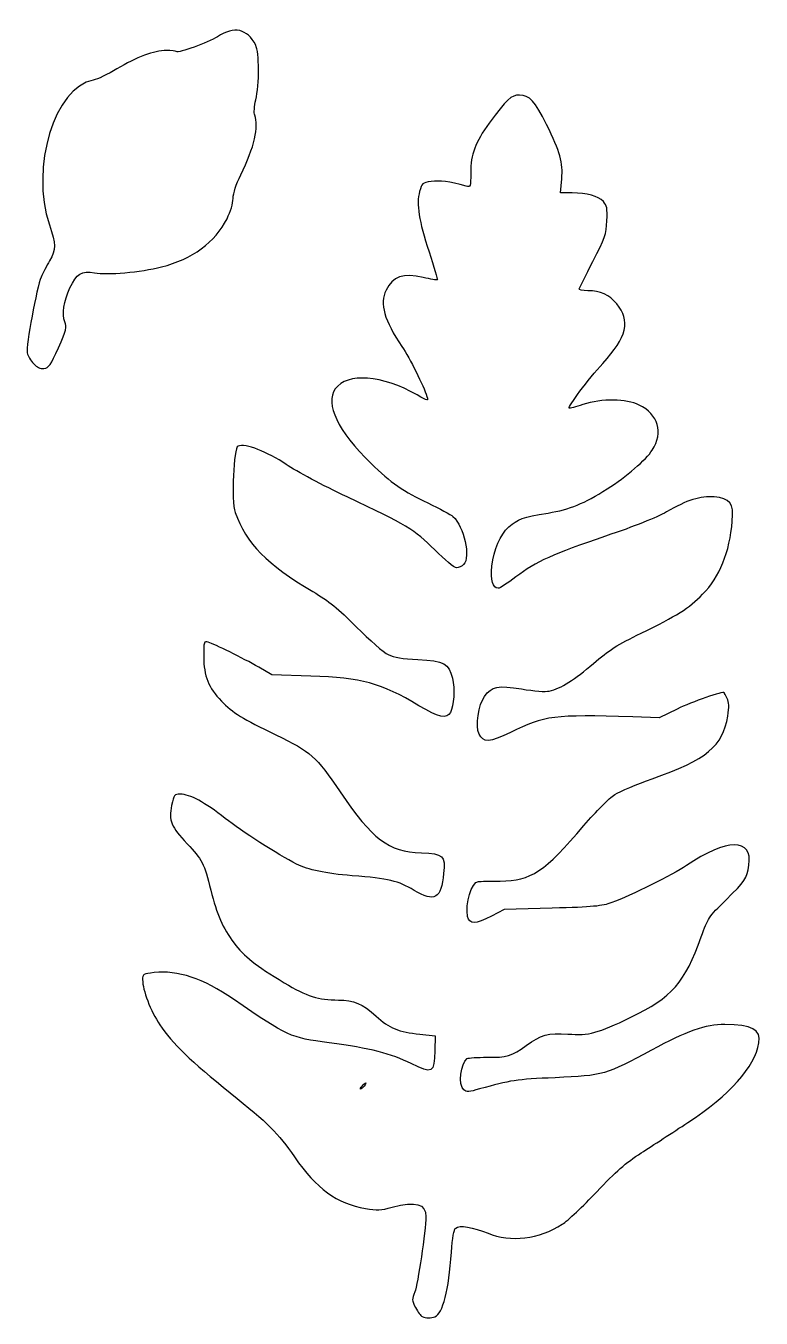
# Model space of a CAD drawing. Header units: centimetres. Extents: x -11.2 to 11.1, y -8 to 8.
# Drawn here: x 2.2 to 11.15, y -7.72 to 8.01 of the extents above; entities that cross this region are included whole.
import ezdxf

# ---------------------------------------------------------------- set-up
doc = ezdxf.new("R2010")
doc.units = ezdxf.units.CM
doc.header["$MEASUREMENT"] = 0
doc.layers.add('Layer 1', color=7, linetype='Continuous')

msp = doc.modelspace()

# ---------------------------------------------------------------- linework, layer by layer
at = {"layer": 'Layer 1', "color": 54, "lineweight": 25}
for points, knots in [([(2.28975, 3.89802), (2.25632, 3.93409), (2.22238, 3.99358), (2.21434, 4.0302), (2.21434, 4.0302), (2.19651, 4.11137), (2.32843, 4.83112), (2.38326, 4.95188), (2.38326, 4.95188), (2.40495, 4.99963), (2.45096, 5.08875), (2.48551, 5.14993), (2.48551, 5.14993), (2.56437, 5.28956), (2.56408, 5.3448), (2.48321, 5.58743), (2.48321, 5.58743), (2.24964, 6.28813), (2.5455, 7.26262), (3.01795, 7.34869), (3.01795, 7.34869), (3.06663, 7.35756), (3.19576, 7.41901), (3.3049, 7.48525), (3.3049, 7.48525), (3.54071, 7.62836), (3.75845, 7.70933), (3.90754, 7.70933), (3.90754, 7.70933), (3.96717, 7.70933), (4.02138, 7.70392), (4.028, 7.6973), (4.028, 7.6973), (4.05251, 7.67278), (4.41215, 7.80145), (4.52938, 7.87668), (4.52938, 7.87668), (4.7358, 8.00914), (4.88953, 7.97538), (4.99398, 7.77464), (4.99398, 7.77464), (5.03882, 7.68847), (5.03973, 7.29591), (4.99554, 7.10817), (4.99554, 7.10817), (4.97765, 7.0322), (4.97146, 6.94848), (4.98178, 6.92213), (4.98178, 6.92213), (5.03652, 6.78234), (4.97893, 6.53625), (4.81149, 6.19451), (4.81149, 6.19451), (4.75494, 6.0791), (4.7208, 5.97281), (4.71959, 5.90837), (4.71959, 5.90837), (4.71845, 5.84754), (4.68818, 5.74758), (4.64517, 5.66256), (4.64517, 5.66256), (4.49946, 5.37456), (4.22295, 5.17111), (3.84636, 5.07479), (3.84636, 5.07479), (3.59592, 5.01074), (3.186, 4.97516), (3.03137, 5.00404), (3.03137, 5.00404), (2.87744, 5.0328), (2.81328, 4.9932), (2.733, 4.8199), (2.733, 4.8199), (2.65624, 4.65423), (2.6334, 4.50027), (2.67182, 4.40752), (2.67182, 4.40752), (2.69889, 4.34217), (2.69125, 4.31156), (2.59301, 4.0916), (2.59301, 4.0916), (2.49775, 3.87833), (2.47591, 3.84707), (2.41739, 3.84022), (2.41739, 3.84022), (2.37045, 3.83473), (2.33247, 3.85192), (2.28978, 3.89799), (2.28978, 3.89799), (2.28978, 3.89799), (2.28975, 3.89802), (2.28975, 3.89802)], [0, 0, 0, 0, 0.04166667, 0.04166667, 0.04166667, 0.04166667, 0.08333333, 0.08333333, 0.08333333, 0.08333333, 0.125, 0.125, 0.125, 0.125, 0.16666667, 0.16666667, 0.16666667, 0.16666667, 0.20833333, 0.20833333, 0.20833333, 0.20833333, 0.25, 0.25, 0.25, 0.25, 0.29166667, 0.29166667, 0.29166667, 0.29166667, 0.33333333, 0.33333333, 0.33333333, 0.33333333, 0.375, 0.375, 0.375, 0.375, 0.41666667, 0.41666667, 0.41666667, 0.41666667, 0.45833333, 0.45833333, 0.45833333, 0.45833333, 0.5, 0.5, 0.5, 0.5, 0.54166667, 0.54166667, 0.54166667, 0.54166667, 0.58333333, 0.58333333, 0.58333333, 0.58333333, 0.625, 0.625, 0.625, 0.625, 0.66666667, 0.66666667, 0.66666667, 0.66666667, 0.70833333, 0.70833333, 0.70833333, 0.70833333, 0.75, 0.75, 0.75, 0.75, 0.79166667, 0.79166667, 0.79166667, 0.79166667, 0.83333333, 0.83333333, 0.83333333, 0.83333333, 0.875, 0.875, 0.875, 0.875, 0.91666667, 0.91666667, 0.91666667, 0.91666667, 1, 1, 1, 1]), ([(7.0212, -7.69898), (7.00379, -7.69198), (6.96732, -7.64271), (6.94017, -7.5895), (6.94017, -7.5895), (6.89386, -7.49873), (6.89324, -7.487), (6.9299, -7.39955), (6.9299, -7.39955), (6.96693, -7.31125), (7.06402, -6.6522), (7.06487, -6.48336), (7.06487, -6.48336), (7.06569, -6.32396), (6.94695, -6.29086), (6.6542, -6.36886), (6.6542, -6.36886), (6.51979, -6.40468), (6.47009, -6.40682), (6.33019, -6.38286), (6.33019, -6.38286), (5.98462, -6.32367), (5.7339, -6.14157), (5.46717, -5.75605), (5.46717, -5.75605), (5.26341, -5.46155), (5.15147, -5.35), (4.68401, -4.97564), (4.68401, -4.97564), (4.20415, -4.59135), (3.97888, -4.37375), (3.82621, -4.14704), (3.82621, -4.14704), (3.71445, -3.98109), (3.61741, -3.72584), (3.61741, -3.59787), (3.61741, -3.59787), (3.61741, -3.53187), (3.62434, -3.5277), (3.76004, -3.512), (3.76004, -3.512), (4.04294, -3.47926), (4.35691, -3.58496), (4.72344, -3.83633), (4.72344, -3.83633), (5.39251, -4.29519), (5.40762, -4.30207), (5.88883, -4.36676), (5.88883, -4.36676), (6.39075, -4.43424), (6.64248, -4.49798), (6.88692, -4.61948), (6.88692, -4.61948), (7.14513, -4.74784), (7.16807, -4.7353), (7.17336, -4.46281), (7.17336, -4.46281), (7.17336, -4.46281), (7.1769, -4.28047), (7.1769, -4.28047), (7.1769, -4.28047), (7.1769, -4.28047), (6.99087, -4.26222), (6.99087, -4.26222), (6.99087, -4.26222), (6.74027, -4.23764), (6.61826, -4.18708), (6.45961, -4.04209), (6.45961, -4.04209), (6.29344, -3.89022), (6.19013, -3.8461), (6.0007, -3.8461), (6.0007, -3.8461), (5.75531, -3.8461), (5.61924, -3.80272), (5.34164, -3.63599), (5.34164, -3.63599), (4.98996, -3.42477), (4.85379, -3.31711), (4.73117, -3.15335), (4.73117, -3.15335), (4.59067, -2.96569), (4.52225, -2.80997), (4.44742, -2.50755), (4.44742, -2.50755), (4.36841, -2.18819), (4.3408, -2.13417), (4.15936, -1.9438), (4.15936, -1.9438), (3.96472, -1.73959), (3.93264, -1.66073), (3.97058, -1.47986), (3.97058, -1.47986), (3.99828, -1.34776), (4.00351, -1.34083), (4.07524, -1.34106), (4.07524, -1.34106), (4.19256, -1.34144), (4.37824, -1.44139), (4.62202, -1.63539), (4.62202, -1.63539), (4.81722, -1.79073), (5.26798, -2.07928), (5.49051, -2.19135), (5.49051, -2.19135), (5.6353, -2.26427), (5.84087, -2.30727), (6.16879, -2.33324), (6.16879, -2.33324), (6.61553, -2.36862), (6.72642, -2.39488), (6.92247, -2.51168), (6.92247, -2.51168), (7.17243, -2.6606), (7.25324, -2.61437), (7.28183, -2.30611), (7.28183, -2.30611), (7.3022, -2.08637), (7.28228, -2.06801), (7.01021, -2.05582), (7.01021, -2.05582), (6.60574, -2.03769), (6.41774, -1.8962), (6.02168, -1.31184), (6.02168, -1.31184), (5.72863, -0.87947), (5.67009, -0.82775), (5.23801, -0.61949), (5.23801, -0.61949), (4.83518, -0.42532), (4.71509, -0.35066), (4.57664, -0.20828), (4.57664, -0.20828), (4.42169, -0.04893), (4.36157, 0.10089), (4.36157, 0.32764), (4.36157, 0.32764), (4.36157, 0.5183), (4.36287, 0.5225), (4.41738, 0.50694), (4.41738, 0.50694), (4.4942, 0.485), (4.83623, 0.31614), (5.0313, 0.20385), (5.0313, 0.20385), (5.0313, 0.20385), (5.19253, 0.11104), (5.19253, 0.11104), (5.19253, 0.11104), (5.19253, 0.11104), (5.66382, 0.09559), (5.66382, 0.09559), (5.66382, 0.09559), (6.28803, 0.07513), (6.51399, 0.0134), (6.98062, -0.26417), (6.98062, -0.26417), (7.22269, -0.40816), (7.31972, -0.42939), (7.36332, -0.34792), (7.36332, -0.34792), (7.40863, -0.26324), (7.42045, -0.06329), (7.3881, 0.07156), (7.3881, 0.07156), (7.34472, 0.25234), (7.29183, 0.2807), (6.9673, 0.29718), (6.9673, 0.29718), (6.78466, 0.30645), (6.67564, 0.32464), (6.60639, 0.35739), (6.60639, 0.35739), (6.55182, 0.3832), (6.37881, 0.5337), (6.22192, 0.69185), (6.22192, 0.69185), (5.99422, 0.92137), (5.88662, 1.00872), (5.68862, 1.12475), (5.68862, 1.12475), (5.13331, 1.45017), (4.87687, 1.71144), (4.74449, 2.08665), (4.74449, 2.08665), (4.69526, 2.22616), (4.72341, 2.87361), (4.77962, 2.89518), (4.77962, 2.89518), (4.86782, 2.92902), (5.14091, 2.82502), (5.36517, 2.67219), (5.36517, 2.67219), (5.49299, 2.58508), (5.81141, 2.41526), (6.10573, 2.27722), (6.10573, 2.27722), (6.8355, 1.93495), (6.92087, 1.88332), (7.17327, 1.63156), (7.17327, 1.63156), (7.29406, 1.51108), (7.41326, 1.4125), (7.43815, 1.4125), (7.43815, 1.4125), (7.46305, 1.4125), (7.50231, 1.43139), (7.52541, 1.45449), (7.52541, 1.45449), (7.61303, 1.54211), (7.52961, 1.91675), (7.39548, 2.03805), (7.39548, 2.03805), (7.36955, 2.0615), (7.23163, 2.13544), (7.08899, 2.20236), (7.08899, 2.20236), (6.80155, 2.33721), (6.63501, 2.45338), (6.39826, 2.68421), (6.39826, 2.68421), (5.99232, 3.07999), (5.83504, 3.40726), (5.96299, 3.58994), (5.96299, 3.58994), (6.10448, 3.79195), (6.53476, 3.76058), (6.96004, 3.51726), (6.96004, 3.51726), (7.09485, 3.44013), (7.09549, 3.44003), (7.07772, 3.49891), (7.07772, 3.49891), (7.03971, 3.62479), (6.86856, 3.96761), (6.77426, 4.10676), (6.77426, 4.10676), (6.55794, 4.42598), (6.50151, 4.62606), (6.58074, 4.79303), (6.58074, 4.79303), (6.65896, 4.95787), (6.79112, 5.00303), (7.03188, 4.94719), (7.03188, 4.94719), (7.12248, 4.92618), (7.20049, 4.91287), (7.20524, 4.91761), (7.20524, 4.91761), (7.20998, 4.92235), (7.16444, 5.07605), (7.10404, 5.25916), (7.10404, 5.25916), (6.97985, 5.63562), (6.94769, 5.84093), (6.98892, 5.99405), (6.98892, 5.99405), (7.01545, 6.09257), (7.02249, 6.09856), (7.13091, 6.11482), (7.13091, 6.11482), (7.2313, 6.12987), (7.34741, 6.11485), (7.5552, 6.05994), (7.5552, 6.05994), (7.60923, 6.04566), (7.61101, 6.05083), (7.61101, 6.22145), (7.61101, 6.22145), (7.61101, 6.4448), (7.66561, 6.59137), (7.8362, 6.82603), (7.8362, 6.82603), (8.04588, 7.11445), (8.10314, 7.16719), (8.20655, 7.16719), (8.20655, 7.16719), (8.32541, 7.16719), (8.39413, 7.09197), (8.53514, 6.80752), (8.53514, 6.80752), (8.70154, 6.47188), (8.73636, 6.34702), (8.71953, 6.14634), (8.71953, 6.14634), (8.71953, 6.14634), (8.7053, 5.97656), (8.7053, 5.97656), (8.7053, 5.97656), (8.7053, 5.97656), (8.84648, 5.97643), (8.84648, 5.97643), (8.84648, 5.97643), (9.02745, 5.97624), (9.16051, 5.93887), (9.22553, 5.86994), (9.22553, 5.86994), (9.26995, 5.82285), (9.27584, 5.79063), (9.26831, 5.63575), (9.26831, 5.63575), (9.26034, 5.47162), (9.24575, 5.42917), (9.09882, 5.14247), (9.09882, 5.14247), (9.0104, 4.96994), (8.93434, 4.81913), (8.92979, 4.80736), (8.92979, 4.80736), (8.92524, 4.79558), (8.97304, 4.78595), (9.036, 4.78595), (9.036, 4.78595), (9.18973, 4.78595), (9.29824, 4.73661), (9.39039, 4.62482), (9.39039, 4.62482), (9.55988, 4.41921), (9.51314, 4.2207), (9.22002, 3.90123), (9.22002, 3.90123), (9.04208, 3.70729), (8.79149, 3.37395), (8.80984, 3.3556), (8.80984, 3.3556), (8.81355, 3.35188), (8.88857, 3.37189), (8.97654, 3.40007), (8.97654, 3.40007), (9.21108, 3.47518), (9.50331, 3.47275), (9.66137, 3.39437), (9.66137, 3.39437), (9.89526, 3.27838), (9.95815, 3.06279), (9.82113, 2.84674), (9.82113, 2.84674), (9.74619, 2.72856), (9.50679, 2.52206), (9.27292, 2.37384), (9.27292, 2.37384), (8.98985, 2.19445), (8.82224, 2.12608), (8.55246, 2.07997), (8.55246, 2.07997), (8.23716, 2.02608), (8.18727, 2.00834), (8.07578, 1.91044), (8.07578, 1.91044), (7.96616, 1.8142), (7.89071, 1.63954), (7.86956, 1.43312), (7.86956, 1.43312), (7.8522, 1.26364), (7.88008, 1.16446), (7.9451, 1.16446), (7.9451, 1.16446), (7.96418, 1.16446), (8.06146, 1.22639), (8.16126, 1.30207), (8.16126, 1.30207), (8.41227, 1.49242), (8.61114, 1.583), (9.25133, 1.79861), (9.25133, 1.79861), (9.60987, 1.91936), (9.87114, 2.02327), (9.99307, 2.0936), (9.99307, 2.0936), (10.24545, 2.23917), (10.40626, 2.2895), (10.57445, 2.27555), (10.57445, 2.27555), (10.7681, 2.25949), (10.81387, 2.1989), (10.79543, 1.98301), (10.79543, 1.98301), (10.7627, 1.59964), (10.64246, 1.30337), (10.43356, 1.09141), (10.43356, 1.09141), (10.2648, 0.92018), (10.12007, 0.82843), (9.68708, 0.61822), (9.68708, 0.61822), (9.39717, 0.47748), (9.2942, 0.41198), (9.10465, 0.24775), (9.10465, 0.24775), (8.87821, 0.05156), (8.71269, -0.05121), (8.56617, -0.08661), (8.56617, -0.08661), (8.52326, -0.09698), (8.38196, -0.08624), (8.23107, -0.06114), (8.23107, -0.06114), (7.93984, -0.0127), (7.87205, -0.02631), (7.77921, -0.15184), (7.77921, -0.15184), (7.70726, -0.24911), (7.66826, -0.51687), (7.71252, -0.60961), (7.71252, -0.60961), (7.76409, -0.71768), (7.83871, -0.71373), (8.09468, -0.5894), (8.09468, -0.5894), (8.51668, -0.38442), (8.61799, -0.37158), (9.58296, -0.40064), (9.58296, -0.40064), (9.58296, -0.40064), (9.90542, -0.41035), (9.90542, -0.41035), (9.90542, -0.41035), (9.90542, -0.41035), (10.12311, -0.30498), (10.12311, -0.30498), (10.12311, -0.30498), (10.30255, -0.21812), (10.68875, -0.08526), (10.69826, -0.10712), (10.69826, -0.10712), (10.69966, -0.11034), (10.71502, -0.14132), (10.73238, -0.17595), (10.73238, -0.17595), (10.75619, -0.22344), (10.75794, -0.27629), (10.73948, -0.39091), (10.73948, -0.39091), (10.68003, -0.76002), (10.48614, -0.92072), (9.81861, -1.15411), (9.81861, -1.15411), (9.63443, -1.2185), (9.42996, -1.30525), (9.36423, -1.34688), (9.36423, -1.34688), (9.29463, -1.39096), (9.13796, -1.54797), (8.98916, -1.72276), (8.98916, -1.72276), (8.50505, -2.29142), (8.35181, -2.39299), (7.97067, -2.39787), (7.97067, -2.39787), (7.84789, -2.39944), (7.72818, -2.40223), (7.70465, -2.40407), (7.70465, -2.40407), (7.62116, -2.41059), (7.53979, -2.67428), (7.57368, -2.82855), (7.57368, -2.82855), (7.59557, -2.92822), (7.6653, -2.92724), (7.86596, -2.82445), (7.86596, -2.82445), (7.86596, -2.82445), (8.02028, -2.7454), (8.02028, -2.7454), (8.02028, -2.7454), (8.02028, -2.7454), (8.60319, -2.7288), (8.60319, -2.7288), (8.60319, -2.7288), (9.10417, -2.71453), (9.206, -2.70497), (9.32765, -2.66073), (9.32765, -2.66073), (9.55992, -2.57627), (10.07272, -2.32277), (10.23704, -2.21118), (10.23704, -2.21118), (10.72924, -1.87693), (11.04642, -1.87459), (10.99679, -2.20556), (10.99679, -2.20556), (10.97241, -2.36815), (10.95482, -2.39464), (10.71452, -2.63065), (10.71452, -2.63065), (10.50859, -2.8329), (10.49644, -2.85109), (10.41611, -3.07713), (10.41611, -3.07713), (10.21712, -3.63709), (10.06213, -3.81448), (9.56074, -4.05612), (9.56074, -4.05612), (9.15312, -4.25257), (9.05449, -4.27887), (8.79313, -4.26083), (8.79313, -4.26083), (8.55624, -4.24448), (8.46374, -4.26983), (8.28704, -4.39955), (8.28704, -4.39955), (8.11365, -4.52683), (8.04725, -4.54685), (7.80944, -4.54352), (7.80944, -4.54352), (7.69348, -4.5419), (7.58534, -4.54918), (7.56914, -4.5597), (7.56914, -4.5597), (7.48787, -4.61248), (7.45764, -4.88226), (7.52659, -4.93949), (7.52659, -4.93949), (7.55971, -4.96697), (7.59128, -4.96525), (7.71883, -4.929), (7.71883, -4.929), (8.09326, -4.82258), (8.16449, -4.81196), (8.64039, -4.79163), (8.64039, -4.79163), (9.22289, -4.76674), (9.26496, -4.7547), (9.81275, -4.45604), (9.81275, -4.45604), (10.23203, -4.22744), (10.47184, -4.14353), (10.70355, -4.14434), (10.70355, -4.14434), (11.03498, -4.1455), (11.14636, -4.20523), (11.11872, -4.36699), (11.11872, -4.36699), (11.06814, -4.66309), (10.76446, -5.00364), (10.25269, -5.33821), (10.25269, -5.33821), (10.07534, -5.45415), (9.82059, -5.61993), (9.68659, -5.7066), (9.68659, -5.7066), (9.49722, -5.82908), (9.37652, -5.93478), (9.14478, -6.18108), (9.14478, -6.18108), (8.98079, -6.35537), (8.79182, -6.53313), (8.72485, -6.57611), (8.72485, -6.57611), (8.44751, -6.75408), (8.09079, -6.79711), (7.82183, -6.68504), (7.82183, -6.68504), (7.63831, -6.60857), (7.47547, -6.58228), (7.42823, -6.6215), (7.42823, -6.6215), (7.40486, -6.64089), (7.38788, -6.73682), (7.37605, -6.91628), (7.37605, -6.91628), (7.34556, -7.37872), (7.27296, -7.66292), (7.1758, -7.70021), (7.1758, -7.70021), (7.12969, -7.7179), (7.06707, -7.7174), (7.02122, -7.69897), (7.02122, -7.69897), (7.02122, -7.69897), (7.0212, -7.69898), (7.0212, -7.69898)], [0, 0, 0, 0, 0.00694444, 0.00694444, 0.00694444, 0.00694444, 0.01388889, 0.01388889, 0.01388889, 0.01388889, 0.02083333, 0.02083333, 0.02083333, 0.02083333, 0.02777778, 0.02777778, 0.02777778, 0.02777778, 0.03472222, 0.03472222, 0.03472222, 0.03472222, 0.04166667, 0.04166667, 0.04166667, 0.04166667, 0.04861111, 0.04861111, 0.04861111, 0.04861111, 0.05555556, 0.05555556, 0.05555556, 0.05555556, 0.0625, 0.0625, 0.0625, 0.0625, 0.06944444, 0.06944444, 0.06944444, 0.06944444, 0.07638889, 0.07638889, 0.07638889, 0.07638889, 0.08333333, 0.08333333, 0.08333333, 0.08333333, 0.09027778, 0.09027778, 0.09027778, 0.09027778, 0.09722222, 0.09722222, 0.09722222, 0.09722222, 0.10416667, 0.10416667, 0.10416667, 0.10416667, 0.11111111, 0.11111111, 0.11111111, 0.11111111, 0.11805556, 0.11805556, 0.11805556, 0.11805556, 0.125, 0.125, 0.125, 0.125, 0.13194444, 0.13194444, 0.13194444, 0.13194444, 0.13888889, 0.13888889, 0.13888889, 0.13888889, 0.14583333, 0.14583333, 0.14583333, 0.14583333, 0.15277778, 0.15277778, 0.15277778, 0.15277778, 0.15972222, 0.15972222, 0.15972222, 0.15972222, 0.16666667, 0.16666667, 0.16666667, 0.16666667, 0.17361111, 0.17361111, 0.17361111, 0.17361111, 0.18055556, 0.18055556, 0.18055556, 0.18055556, 0.1875, 0.1875, 0.1875, 0.1875, 0.19444444, 0.19444444, 0.19444444, 0.19444444, 0.20138889, 0.20138889, 0.20138889, 0.20138889, 0.20833333, 0.20833333, 0.20833333, 0.20833333, 0.21527778, 0.21527778, 0.21527778, 0.21527778, 0.22222222, 0.22222222, 0.22222222, 0.22222222, 0.22916667, 0.22916667, 0.22916667, 0.22916667, 0.23611111, 0.23611111, 0.23611111, 0.23611111, 0.24305556, 0.24305556, 0.24305556, 0.24305556, 0.25, 0.25, 0.25, 0.25, 0.25694444, 0.25694444, 0.25694444, 0.25694444, 0.26388889, 0.26388889, 0.26388889, 0.26388889, 0.27083333, 0.27083333, 0.27083333, 0.27083333, 0.27777778, 0.27777778, 0.27777778, 0.27777778, 0.28472222, 0.28472222, 0.28472222, 0.28472222, 0.29166667, 0.29166667, 0.29166667, 0.29166667, 0.29861111, 0.29861111, 0.29861111, 0.29861111, 0.30555556, 0.30555556, 0.30555556, 0.30555556, 0.3125, 0.3125, 0.3125, 0.3125, 0.31944444, 0.31944444, 0.31944444, 0.31944444, 0.32638889, 0.32638889, 0.32638889, 0.32638889, 0.33333333, 0.33333333, 0.33333333, 0.33333333, 0.34027778, 0.34027778, 0.34027778, 0.34027778, 0.34722222, 0.34722222, 0.34722222, 0.34722222, 0.35416667, 0.35416667, 0.35416667, 0.35416667, 0.36111111, 0.36111111, 0.36111111, 0.36111111, 0.36805556, 0.36805556, 0.36805556, 0.36805556, 0.375, 0.375, 0.375, 0.375, 0.38194444, 0.38194444, 0.38194444, 0.38194444, 0.38888889, 0.38888889, 0.38888889, 0.38888889, 0.39583333, 0.39583333, 0.39583333, 0.39583333, 0.40277778, 0.40277778, 0.40277778, 0.40277778, 0.40972222, 0.40972222, 0.40972222, 0.40972222, 0.41666667, 0.41666667, 0.41666667, 0.41666667, 0.42361111, 0.42361111, 0.42361111, 0.42361111, 0.43055556, 0.43055556, 0.43055556, 0.43055556, 0.4375, 0.4375, 0.4375, 0.4375, 0.44444444, 0.44444444, 0.44444444, 0.44444444, 0.45138889, 0.45138889, 0.45138889, 0.45138889, 0.45833333, 0.45833333, 0.45833333, 0.45833333, 0.46527778, 0.46527778, 0.46527778, 0.46527778, 0.47222222, 0.47222222, 0.47222222, 0.47222222, 0.47916667, 0.47916667, 0.47916667, 0.47916667, 0.48611111, 0.48611111, 0.48611111, 0.48611111, 0.49305556, 0.49305556, 0.49305556, 0.49305556, 0.5, 0.5, 0.5, 0.5, 0.50694444, 0.50694444, 0.50694444, 0.50694444, 0.51388889, 0.51388889, 0.51388889, 0.51388889, 0.52083333, 0.52083333, 0.52083333, 0.52083333, 0.52777778, 0.52777778, 0.52777778, 0.52777778, 0.53472222, 0.53472222, 0.53472222, 0.53472222, 0.54166667, 0.54166667, 0.54166667, 0.54166667, 0.54861111, 0.54861111, 0.54861111, 0.54861111, 0.55555556, 0.55555556, 0.55555556, 0.55555556, 0.5625, 0.5625, 0.5625, 0.5625, 0.56944444, 0.56944444, 0.56944444, 0.56944444, 0.57638889, 0.57638889, 0.57638889, 0.57638889, 0.58333333, 0.58333333, 0.58333333, 0.58333333, 0.59027778, 0.59027778, 0.59027778, 0.59027778, 0.59722222, 0.59722222, 0.59722222, 0.59722222, 0.60416667, 0.60416667, 0.60416667, 0.60416667, 0.61111111, 0.61111111, 0.61111111, 0.61111111, 0.61805556, 0.61805556, 0.61805556, 0.61805556, 0.625, 0.625, 0.625, 0.625, 0.63194444, 0.63194444, 0.63194444, 0.63194444, 0.63888889, 0.63888889, 0.63888889, 0.63888889, 0.64583333, 0.64583333, 0.64583333, 0.64583333, 0.65277778, 0.65277778, 0.65277778, 0.65277778, 0.65972222, 0.65972222, 0.65972222, 0.65972222, 0.66666667, 0.66666667, 0.66666667, 0.66666667, 0.67361111, 0.67361111, 0.67361111, 0.67361111, 0.68055556, 0.68055556, 0.68055556, 0.68055556, 0.6875, 0.6875, 0.6875, 0.6875, 0.69444444, 0.69444444, 0.69444444, 0.69444444, 0.70138889, 0.70138889, 0.70138889, 0.70138889, 0.70833333, 0.70833333, 0.70833333, 0.70833333, 0.71527778, 0.71527778, 0.71527778, 0.71527778, 0.72222222, 0.72222222, 0.72222222, 0.72222222, 0.72916667, 0.72916667, 0.72916667, 0.72916667, 0.73611111, 0.73611111, 0.73611111, 0.73611111, 0.74305556, 0.74305556, 0.74305556, 0.74305556, 0.75, 0.75, 0.75, 0.75, 0.75694444, 0.75694444, 0.75694444, 0.75694444, 0.76388889, 0.76388889, 0.76388889, 0.76388889, 0.77083333, 0.77083333, 0.77083333, 0.77083333, 0.77777778, 0.77777778, 0.77777778, 0.77777778, 0.78472222, 0.78472222, 0.78472222, 0.78472222, 0.79166667, 0.79166667, 0.79166667, 0.79166667, 0.79861111, 0.79861111, 0.79861111, 0.79861111, 0.80555556, 0.80555556, 0.80555556, 0.80555556, 0.8125, 0.8125, 0.8125, 0.8125, 0.81944444, 0.81944444, 0.81944444, 0.81944444, 0.82638889, 0.82638889, 0.82638889, 0.82638889, 0.83333333, 0.83333333, 0.83333333, 0.83333333, 0.84027778, 0.84027778, 0.84027778, 0.84027778, 0.84722222, 0.84722222, 0.84722222, 0.84722222, 0.85416667, 0.85416667, 0.85416667, 0.85416667, 0.86111111, 0.86111111, 0.86111111, 0.86111111, 0.86805556, 0.86805556, 0.86805556, 0.86805556, 0.875, 0.875, 0.875, 0.875, 0.88194444, 0.88194444, 0.88194444, 0.88194444, 0.88888889, 0.88888889, 0.88888889, 0.88888889, 0.89583333, 0.89583333, 0.89583333, 0.89583333, 0.90277778, 0.90277778, 0.90277778, 0.90277778, 0.90972222, 0.90972222, 0.90972222, 0.90972222, 0.91666667, 0.91666667, 0.91666667, 0.91666667, 0.92361111, 0.92361111, 0.92361111, 0.92361111, 0.93055556, 0.93055556, 0.93055556, 0.93055556, 0.9375, 0.9375, 0.9375, 0.9375, 0.94444444, 0.94444444, 0.94444444, 0.94444444, 0.95138889, 0.95138889, 0.95138889, 0.95138889, 0.95833333, 0.95833333, 0.95833333, 0.95833333, 0.96527778, 0.96527778, 0.96527778, 0.96527778, 0.97222222, 0.97222222, 0.97222222, 0.97222222, 0.97916667, 0.97916667, 0.97916667, 0.97916667, 0.98611111, 0.98611111, 0.98611111, 0.98611111, 1, 1, 1, 1]), ([(6.31441, -4.89272), (6.33139, -4.87226), (6.33971, -4.85551), (6.33289, -4.85551), (6.33289, -4.85551), (6.32607, -4.85551), (6.30659, -4.87225), (6.28961, -4.89272), (6.28961, -4.89272), (6.27262, -4.91318), (6.26431, -4.92993), (6.27113, -4.92993), (6.27113, -4.92993), (6.27795, -4.92993), (6.29743, -4.91319), (6.31441, -4.89272)], [0, 0, 0, 0, 0.2, 0.2, 0.2, 0.2, 0.4, 0.4, 0.4, 0.4, 0.6, 0.6, 0.6, 0.6, 1, 1, 1, 1])]:
    msp.add_open_spline(points, degree=3, knots=knots, dxfattribs=at)

doc.saveas('drawing.dxf')
